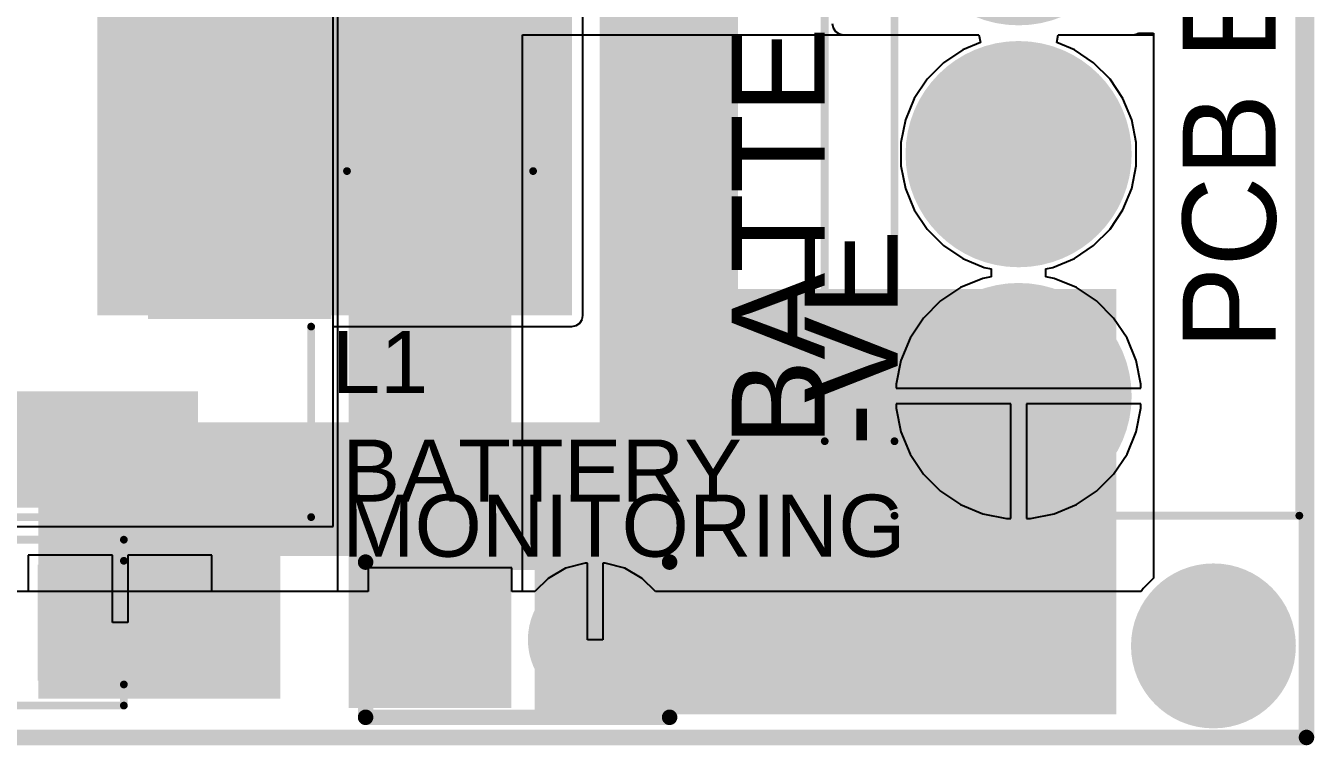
# Model space of a CAD drawing. Header units: millimetres. Extents: x -0.21 to 3.18, y -0.07 to 2.49.
# Drawn here: x 2.265 to 3.096, y -0.065 to 0.399 of the extents above; entities that cross this region are included whole.
import ezdxf

# ---------------------------------------------------------------- set-up
doc = ezdxf.new("R2010")
doc.units = ezdxf.units.MM
doc.header["$MEASUREMENT"] = 0
for name, color, linetype in [('BottomLayer', 5, 'Continuous'), ('BottomSolder', 6, 'Continuous'), ('Mechanical2', 216, 'Continuous'), ('MultiLayer', 9, 'Continuous'), ('PadHoleLayer', 156, 'Continuous'), ('TopLayer', 1, 'Continuous'), ('TopOverlay', 2, 'Continuous'), ('TopPaste', 8, 'Continuous'), ('TopSolder', 216, 'Continuous'), ('ViaHoleLayer', 16, 'Continuous')]:
    doc.layers.add(name, color=color, linetype=linetype)
doc.styles.add('Arial', font='', dxfattribs={"height": 0.2})
doc.styles.get('Arial').set_extended_font_data('Arial')

# ---------------------------------------------------------------- blocks, each defined once
blk = doc.blocks.new('RES_2010_48')
at = {"layer": 'TopLayer'}
for points in [[(-0.11024, 0.05512), (-0.0748, 0.05512), (-0.0748, -0.05512), (-0.11024, -0.05512)], [(0.0748, 0.05512), (0.11024, 0.05512), (0.11024, -0.05512), (0.0748, -0.05512)]]:
    blk.add_hatch(color=1, dxfattribs=at).paths.add_polyline_path(points)
at = {"layer": 'TopPaste'}
for points in [[(-0.11024, 0.05512), (-0.0748, 0.05512), (-0.0748, -0.05512), (-0.11024, -0.05512)], [(0.0748, 0.05512), (0.11024, 0.05512), (0.11024, -0.05512), (0.0748, -0.05512)]]:
    blk.add_hatch(color=8, dxfattribs=at).paths.add_polyline_path(points)
at = {"layer": 'TopSolder'}
for points in [[(-0.11424, 0.05912), (-0.0708, 0.05912), (-0.0708, -0.05912), (-0.11424, -0.05912)], [(0.0708, 0.05912), (0.11424, 0.05912), (0.11424, -0.05912), (0.0708, -0.05912)]]:
    blk.add_hatch(color=216, dxfattribs=at).paths.add_polyline_path(points)
at = {"layer": 'TopOverlay', "const_width": 0.005}
for points in [[(-0.115, 0.06), (0.115, 0.06)], [(-0.115, 0.06), (-0.115, -0.06)], [(0.115, 0.06), (0.115, -0.06)], [(-0.115, -0.06), (0.115, -0.06)]]:
    blk.add_lwpolyline(points, dxfattribs=at)
at = {"layer": 'TopOverlay', "const_width": 0.0025}
for points in [[(-0.11625, 0.06, 1), (-0.11375, 0.06, 1)], [(-0.11625, 0.06, 1), (-0.11375, 0.06, 1)], [(0.11375, 0.06, 1), (0.11625, 0.06, 1)], [(0.11375, 0.06, 1), (0.11625, 0.06, 1)], [(-0.11625, -0.06, 1), (-0.11375, -0.06, 1)], [(-0.11625, -0.06, 1), (-0.11375, -0.06, 1)], [(0.11375, -0.06, 1), (0.11625, -0.06, 1)], [(0.11375, -0.06, 1), (0.11625, -0.06, 1)]]:
    blk.add_lwpolyline(points, format="xyb", close=True, dxfattribs=at)
blk = doc.blocks.new('YPRH1204_220M__60')
at = {"layer": 'TopLayer'}
for points in [[(-0.24803, 0.1063), (-0.1378, 0.1063), (-0.1378, -0.1063), (-0.24803, -0.1063)], [(0.1378, 0.1063), (0.24803, 0.1063), (0.24803, -0.1063), (0.1378, -0.1063)]]:
    blk.add_hatch(color=1, dxfattribs=at).paths.add_polyline_path(points)
at = {"layer": 'TopPaste'}
for points in [[(-0.24803, 0.1063), (-0.1378, 0.1063), (-0.1378, -0.1063), (-0.24803, -0.1063)], [(0.1378, 0.1063), (0.24803, 0.1063), (0.24803, -0.1063), (0.1378, -0.1063)]]:
    blk.add_hatch(color=8, dxfattribs=at).paths.add_polyline_path(points)
at = {"layer": 'TopSolder'}
for points in [[(-0.25203, 0.1103), (-0.1338, 0.1103), (-0.1338, -0.1103), (-0.25203, -0.1103)], [(0.1338, 0.1103), (0.25203, 0.1103), (0.25203, -0.1103), (0.1338, -0.1103)]]:
    blk.add_hatch(color=216, dxfattribs=at).paths.add_polyline_path(points)
at = {"layer": 'TopOverlay', "const_width": 0.005}
for points in [[(-0.23861, 0.11474), (-0.23861, 0.238)], [(-0.23861, 0.238), (0.23897, 0.238)], [(0.23897, 0.11523), (0.23897, 0.238)], [(-0.23861, -0.238), (-0.23861, -0.11474)], [(0.23897, -0.238), (0.23897, -0.11523)], [(-0.23861, -0.238), (0.23897, -0.238)]]:
    blk.add_lwpolyline(points, dxfattribs=at)
at = {"layer": 'TopOverlay', "const_width": 0.0025}
for points in [[(-0.23986, 0.238, 1), (-0.23736, 0.238, 1)], [(-0.23986, 0.238, 1), (-0.23736, 0.238, 1)], [(0.23772, 0.238, 1), (0.24022, 0.238, 1)], [(0.23772, 0.238, 1), (0.24022, 0.238, 1)], [(-0.23986, 0.11474, 1), (-0.23736, 0.11474, 1)], [(0.23772, 0.11523, 1), (0.24022, 0.11523, 1)], [(-0.23986, -0.11474, 1), (-0.23736, -0.11474, 1)], [(0.23772, -0.11523, 1), (0.24022, -0.11523, 1)], [(-0.23986, -0.238, 1), (-0.23736, -0.238, 1)], [(-0.23986, -0.238, 1), (-0.23736, -0.238, 1)], [(0.23772, -0.238, 1), (0.24022, -0.238, 1)], [(0.23772, -0.238, 1), (0.24022, -0.238, 1)]]:
    blk.add_lwpolyline(points, format="xyb", close=True, dxfattribs=at)
blk = doc.blocks.new('B3P_VH_LF__SN__64')
at = {"layer": 'BottomLayer'}
h = blk.add_hatch(color=5, dxfattribs=at)
edge = h.paths.add_edge_path()
edge.add_arc((-0.15591, 0), 0.0689, 0, 360)
h = blk.add_hatch(color=5, dxfattribs=at)
edge = h.paths.add_edge_path()
edge.add_arc((0, 0), 0.0689, 0, 360)
h = blk.add_hatch(color=5, dxfattribs=at)
edge = h.paths.add_edge_path()
edge.add_arc((0.15591, 0), 0.0689, 0, 360)
at = {"layer": 'BottomSolder'}
h = blk.add_hatch(color=6, dxfattribs=at)
edge = h.paths.add_edge_path()
edge.add_arc((-0.15591, 0), 0.0729, 0, 360)
h = blk.add_hatch(color=6, dxfattribs=at)
edge = h.paths.add_edge_path()
edge.add_arc((0, 0), 0.0729, 0, 360)
h = blk.add_hatch(color=6, dxfattribs=at)
edge = h.paths.add_edge_path()
edge.add_arc((0.15591, 0), 0.0729, 0, 360)
at = {"layer": 'MultiLayer'}
h = blk.add_hatch(color=9, dxfattribs=at)
edge = h.paths.add_edge_path()
edge.add_arc((-0.15591, 0), 0.0689, 0, 360)
h = blk.add_hatch(color=9, dxfattribs=at)
edge = h.paths.add_edge_path()
edge.add_arc((0, 0), 0.0689, 0, 360)
h = blk.add_hatch(color=9, dxfattribs=at)
edge = h.paths.add_edge_path()
edge.add_arc((0.15591, 0), 0.0689, 0, 360)
at = {"layer": 'PadHoleLayer'}
h = blk.add_hatch(color=156, dxfattribs=at)
edge = h.paths.add_edge_path()
edge.add_arc((-0.15591, 0), 0.03543, 0, 360)
h = blk.add_hatch(color=156, dxfattribs=at)
edge = h.paths.add_edge_path()
edge.add_arc((0, 0), 0.03543, 0, 360)
h = blk.add_hatch(color=156, dxfattribs=at)
edge = h.paths.add_edge_path()
edge.add_arc((0.15591, 0), 0.03543, 0, 360)
at = {"layer": 'TopLayer'}
h = blk.add_hatch(color=1, dxfattribs=at)
edge = h.paths.add_edge_path()
edge.add_arc((-0.15591, 0), 0.0689, 0, 360)
h = blk.add_hatch(color=1, dxfattribs=at)
edge = h.paths.add_edge_path()
edge.add_arc((0, 0), 0.0689, 0, 360)
h = blk.add_hatch(color=1, dxfattribs=at)
edge = h.paths.add_edge_path()
edge.add_arc((0.15591, 0), 0.0689, 0, 360)
at = {"layer": 'TopSolder'}
h = blk.add_hatch(color=216, dxfattribs=at)
edge = h.paths.add_edge_path()
edge.add_arc((-0.15591, 0), 0.0729, 0, 360)
h = blk.add_hatch(color=216, dxfattribs=at)
edge = h.paths.add_edge_path()
edge.add_arc((0, 0), 0.0729, 0, 360)
h = blk.add_hatch(color=216, dxfattribs=at)
edge = h.paths.add_edge_path()
edge.add_arc((0.15591, 0), 0.0729, 0, 360)
at = {"layer": 'TopOverlay', "const_width": 0.005}
for points in [[(-0.185, 0.125), (-0.185, 0.08)], [(-0.185, 0.125), (0.187, 0.125)], [(0.187, 0.125), (0.187, 0.08)], [(-0.233, 0.08), (-0.233, -0.181)], [(-0.233, 0.08), (-0.185, 0.08)], [(-0.185, 0.08), (0.187, 0.08)], [(0.187, 0.08), (0.235, 0.08)], [(0.235, 0.08), (0.235, -0.181)], [(-0.233, -0.181), (0.235, -0.181)]]:
    blk.add_lwpolyline(points, dxfattribs=at)
at = {"layer": 'TopOverlay', "const_width": 0.0025}
for points in [[(-0.18625, 0.125, 1), (-0.18375, 0.125, 1)], [(-0.18625, 0.125, 1), (-0.18375, 0.125, 1)], [(0.18575, 0.125, 1), (0.18825, 0.125, 1)], [(0.18575, 0.125, 1), (0.18825, 0.125, 1)], [(-0.23425, 0.08, 1), (-0.23175, 0.08, 1)], [(-0.23425, 0.08, 1), (-0.23175, 0.08, 1)], [(-0.18625, 0.08, 1), (-0.18375, 0.08, 1)], [(-0.18625, 0.08, 1), (-0.18375, 0.08, 1)], [(-0.18625, 0.08, 1), (-0.18375, 0.08, 1)], [(0.18575, 0.08, 1), (0.18825, 0.08, 1)], [(0.18575, 0.08, 1), (0.18825, 0.08, 1)], [(0.18575, 0.08, 1), (0.18825, 0.08, 1)], [(0.23375, 0.08, 1), (0.23625, 0.08, 1)], [(0.23375, 0.08, 1), (0.23625, 0.08, 1)], [(-0.23425, -0.181, 1), (-0.23175, -0.181, 1)], [(-0.23425, -0.181, 1), (-0.23175, -0.181, 1)], [(0.23375, -0.181, 1), (0.23625, -0.181, 1)], [(0.23375, -0.181, 1), (0.23625, -0.181, 1)]]:
    blk.add_lwpolyline(points, format="xyb", close=True, dxfattribs=at)
at = {"layer": 'TopOverlay'}
blk.add_text('PCB Edge', height=0.06, dxfattribs=at).set_placement((-0.126, -0.16573))
blk = doc.blocks.new('2P_TH______H____P____73')
at = {"layer": 'BottomLayer'}
blk.add_hatch(color=5, dxfattribs=at).paths.add_polyline_path([(-0.08937, 0.03937), (-0.01063, 0.03937), (-0.01063, -0.03937), (-0.08937, -0.03937)])
h = blk.add_hatch(color=5, dxfattribs=at)
edge = h.paths.add_edge_path()
edge.add_arc((0.05, 0), 0.03937, 0, 360)
at = {"layer": 'BottomSolder'}
blk.add_hatch(color=6, dxfattribs=at).paths.add_polyline_path([(-0.09337, 0.04337), (-0.00663, 0.04337), (-0.00663, -0.04337), (-0.09337, -0.04337)])
h = blk.add_hatch(color=6, dxfattribs=at)
edge = h.paths.add_edge_path()
edge.add_arc((0.05, 0), 0.04337, 0, 360)
at = {"layer": 'MultiLayer'}
blk.add_hatch(color=9, dxfattribs=at).paths.add_polyline_path([(-0.08937, 0.03937), (-0.01063, 0.03937), (-0.01063, -0.03937), (-0.08937, -0.03937)])
h = blk.add_hatch(color=9, dxfattribs=at)
edge = h.paths.add_edge_path()
edge.add_arc((0.05, 0), 0.03937, 0, 360)
at = {"layer": 'PadHoleLayer'}
h = blk.add_hatch(color=156, dxfattribs=at)
edge = h.paths.add_edge_path()
edge.add_arc((-0.05, 0), 0.01969, 0, 360)
h = blk.add_hatch(color=156, dxfattribs=at)
edge = h.paths.add_edge_path()
edge.add_arc((0.05, 0), 0.01969, 0, 360)
at = {"layer": 'TopLayer'}
blk.add_hatch(color=1, dxfattribs=at).paths.add_polyline_path([(-0.08937, 0.03937), (-0.01063, 0.03937), (-0.01063, -0.03937), (-0.08937, -0.03937)])
h = blk.add_hatch(color=1, dxfattribs=at)
edge = h.paths.add_edge_path()
edge.add_arc((0.05, 0), 0.03937, 0, 360)
at = {"layer": 'TopSolder'}
blk.add_hatch(color=216, dxfattribs=at).paths.add_polyline_path([(-0.09337, 0.04337), (-0.00663, 0.04337), (-0.00663, -0.04337), (-0.09337, -0.04337)])
h = blk.add_hatch(color=216, dxfattribs=at)
edge = h.paths.add_edge_path()
edge.add_arc((0.05, 0), 0.04337, 0, 360)
at = {"layer": 'TopOverlay', "const_width": 0.01}
for points in [[(-0.098, 0.05), (0.098, 0.05)], [(-0.098, -0.05), (-0.098, 0.05)], [(0.098, -0.05), (0.098, 0.05)], [(-0.098, -0.05), (0.098, -0.05)]]:
    blk.add_lwpolyline(points, dxfattribs=at)
at = {"layer": 'TopOverlay', "const_width": 0.005}
for points in [[(-0.1005, 0.05, 1), (-0.0955, 0.05, 1)], [(-0.1005, 0.05, 1), (-0.0955, 0.05, 1)], [(0.0955, 0.05, 1), (0.1005, 0.05, 1)], [(0.0955, 0.05, 1), (0.1005, 0.05, 1)], [(-0.1005, -0.05, 1), (-0.0955, -0.05, 1)], [(-0.1005, -0.05, 1), (-0.0955, -0.05, 1)], [(0.0955, -0.05, 1), (0.1005, -0.05, 1)], [(0.0955, -0.05, 1), (0.1005, -0.05, 1)]]:
    blk.add_lwpolyline(points, format="xyb", close=True, dxfattribs=at)
blk = doc.blocks.new('SMA_82')
at = {"layer": 'TopLayer'}
for points in [[(-0.12795, 0.03346), (-0.02953, 0.03346), (-0.02953, -0.03346), (-0.12795, -0.03346)], [(0.02953, 0.03346), (0.12795, 0.03346), (0.12795, -0.03346), (0.02953, -0.03346)]]:
    blk.add_hatch(color=1, dxfattribs=at).paths.add_polyline_path(points)
at = {"layer": 'TopOverlay'}
for points in [[(-0.175, -0.05597), (-0.12906, -0.05597), (-0.12906, 0.05598), (-0.175, 0.05598)], [(-0.12992, 0.03637), (-0.1022, 0.03637), (-0.1022, 0.05598), (-0.12992, 0.05598)], [(-0.12992, -0.05598), (-0.1022, -0.05598), (-0.1022, -0.03638), (-0.12992, -0.03638)]]:
    blk.add_hatch(color=2, dxfattribs=at).paths.add_polyline_path(points)
at = {"layer": 'TopPaste'}
for points in [[(-0.12795, 0.03346), (-0.02953, 0.03346), (-0.02953, -0.03346), (-0.12795, -0.03346)], [(0.02953, 0.03346), (0.12795, 0.03346), (0.12795, -0.03346), (0.02953, -0.03346)]]:
    blk.add_hatch(color=8, dxfattribs=at).paths.add_polyline_path(points)
at = {"layer": 'TopSolder'}
for points in [[(-0.13195, 0.03746), (-0.02553, 0.03746), (-0.02553, -0.03746), (-0.13195, -0.03746)], [(0.02553, 0.03746), (0.13195, 0.03746), (0.13195, -0.03746), (0.02553, -0.03746)]]:
    blk.add_hatch(color=216, dxfattribs=at).paths.add_polyline_path(points)
at = {"layer": 'TopOverlay', "const_width": 0.005}
for points in [[(-0.10465, 0.05345), (0.08115, 0.05345)], [(0.08115, 0.03985), (0.08115, 0.05345)], [(0.08115, -0.05345), (0.08115, -0.03985)], [(-0.10465, -0.05345), (0.08115, -0.05345)]]:
    blk.add_lwpolyline(points, dxfattribs=at)
at = {"layer": 'TopOverlay', "const_width": 0.0025}
for points in [[(-0.1059, 0.05345, 1), (-0.1034, 0.05345, 1)], [(0.0799, 0.05345, 1), (0.0824, 0.05345, 1)], [(0.0799, 0.05345, 1), (0.0824, 0.05345, 1)], [(0.0799, 0.03985, 1), (0.0824, 0.03985, 1)], [(0.0799, -0.03985, 1), (0.0824, -0.03985, 1)], [(-0.1059, -0.05345, 1), (-0.1034, -0.05345, 1)], [(0.0799, -0.05345, 1), (0.0824, -0.05345, 1)], [(0.0799, -0.05345, 1), (0.0824, -0.05345, 1)]]:
    blk.add_lwpolyline(points, format="xyb", close=True, dxfattribs=at)

msp = doc.modelspace()

# ---------------------------------------------------------------- hatches: boundary and pattern name
at = {"layer": 'BottomLayer'}
for points in [[(2.473, 0.603), (2.473, -0.041), (2.578, -0.041), (2.578, 0.603)], [(2.376, 0.163), (1.804, 0.163), (1.804, 0.088), (2.376, 0.088)]]:
    msp.add_hatch(color=5, dxfattribs=at).paths.add_polyline_path(points)
h = msp.add_hatch(color=5, dxfattribs=at)
edge = h.paths.add_edge_path()
edge.add_arc((2.29, 0.123), 0.01181, 0, 360)
h = msp.add_hatch(color=5, dxfattribs=at)
edge = h.paths.add_edge_path()
edge.add_arc((2.326, 0.123), 0.01181, 0, 360)
h = msp.add_hatch(color=5, dxfattribs=at)
edge = h.paths.add_edge_path()
edge.add_arc((2.362, 0.123), 0.01181, 0, 360)
h = msp.add_hatch(color=5, dxfattribs=at)
edge = h.paths.add_edge_path()
edge.add_arc((2.866, 0.07381), 0.01181, 0, 360)
h = msp.add_hatch(color=5, dxfattribs=at)
edge = h.paths.add_edge_path()
edge.add_arc((2.896, 0.07381), 0.01181, 0, 360)
h = msp.add_hatch(color=5, dxfattribs=at)
edge = h.paths.add_edge_path()
edge.add_arc((2.926, 0.07381), 0.01181, 0, 360)
h = msp.add_hatch(color=5, dxfattribs=at)
edge = h.paths.add_edge_path()
edge.add_arc((2.866, 0.04081), 0.01181, 0, 360)
h = msp.add_hatch(color=5, dxfattribs=at)
edge = h.paths.add_edge_path()
edge.add_arc((2.896, 0.04081), 0.01181, 0, 360)
h = msp.add_hatch(color=5, dxfattribs=at)
edge = h.paths.add_edge_path()
edge.add_arc((2.926, 0.04081), 0.01181, 0, 360)
h = msp.add_hatch(color=5, dxfattribs=at)
edge = h.paths.add_edge_path()
edge.add_arc((3.03061, -0.001), 0.05118, 0, 360)
at = {"layer": 'BottomSolder'}
h = msp.add_hatch(color=6, dxfattribs=at)
edge = h.paths.add_edge_path()
edge.add_arc((2.29, 0.123), 0.01581, 0, 360)
h = msp.add_hatch(color=6, dxfattribs=at)
edge = h.paths.add_edge_path()
edge.add_arc((2.326, 0.123), 0.01581, 0, 360)
h = msp.add_hatch(color=6, dxfattribs=at)
edge = h.paths.add_edge_path()
edge.add_arc((2.362, 0.123), 0.01581, 0, 360)
h = msp.add_hatch(color=6, dxfattribs=at)
edge = h.paths.add_edge_path()
edge.add_arc((2.866, 0.07381), 0.01581, 0, 360)
h = msp.add_hatch(color=6, dxfattribs=at)
edge = h.paths.add_edge_path()
edge.add_arc((2.896, 0.07381), 0.01581, 0, 360)
h = msp.add_hatch(color=6, dxfattribs=at)
edge = h.paths.add_edge_path()
edge.add_arc((2.926, 0.07381), 0.01581, 0, 360)
h = msp.add_hatch(color=6, dxfattribs=at)
edge = h.paths.add_edge_path()
edge.add_arc((2.866, 0.04081), 0.01581, 0, 360)
h = msp.add_hatch(color=6, dxfattribs=at)
edge = h.paths.add_edge_path()
edge.add_arc((2.896, 0.04081), 0.01581, 0, 360)
h = msp.add_hatch(color=6, dxfattribs=at)
edge = h.paths.add_edge_path()
edge.add_arc((2.926, 0.04081), 0.01581, 0, 360)
h = msp.add_hatch(color=6, dxfattribs=at)
edge = h.paths.add_edge_path()
edge.add_arc((3.03061, -0.001), 0.05315, 0, 360)
at = {"layer": 'MultiLayer'}
h = msp.add_hatch(color=9, dxfattribs=at)
edge = h.paths.add_edge_path()
edge.add_arc((3.03061, -0.001), 0.05118, 0, 360)
at = {"layer": 'PadHoleLayer'}
h = msp.add_hatch(color=156, dxfattribs=at)
edge = h.paths.add_edge_path()
edge.add_arc((3.03061, -0.001), 0.03937, 0, 360)
at = {"layer": 'TopLayer'}
for points in [[(2.44888, 0.212), (2.44888, 0.749), (2.311, 0.749), (2.311, 0.212)], [(2.635, 0.088), (2.724, 0.088), (2.724, 0.472), (2.635, 0.472)], [(2.349, 0.212), (2.617, 0.212), (2.617, 0.428), (2.349, 0.428)], [(2.638, -0.045), (2.968, -0.045), (2.968, 0.229), (2.638, 0.229)], [(2.273, 0.057), (2.662, 0.057), (2.662, 0.143), (2.273, 0.143)], [(2.429, 0.106), (2.273, 0.106), (2.273, -0.035), (2.429, -0.035)], [(2.593, -0.045), (2.669, -0.045), (2.669, 0.069), (2.593, 0.069)]]:
    msp.add_hatch(color=1, dxfattribs=at).paths.add_polyline_path(points)
h = msp.add_hatch(color=1, dxfattribs=at)
edge = h.paths.add_edge_path()
edge.add_arc((2.29, 0.123), 0.01181, 0, 360)
h = msp.add_hatch(color=1, dxfattribs=at)
edge = h.paths.add_edge_path()
edge.add_arc((2.326, 0.123), 0.01181, 0, 360)
h = msp.add_hatch(color=1, dxfattribs=at)
edge = h.paths.add_edge_path()
edge.add_arc((2.362, 0.123), 0.01181, 0, 360)
h = msp.add_hatch(color=1, dxfattribs=at)
edge = h.paths.add_edge_path()
edge.add_arc((2.866, 0.07381), 0.01181, 0, 360)
h = msp.add_hatch(color=1, dxfattribs=at)
edge = h.paths.add_edge_path()
edge.add_arc((2.896, 0.07381), 0.01181, 0, 360)
h = msp.add_hatch(color=1, dxfattribs=at)
edge = h.paths.add_edge_path()
edge.add_arc((2.926, 0.07381), 0.01181, 0, 360)
h = msp.add_hatch(color=1, dxfattribs=at)
edge = h.paths.add_edge_path()
edge.add_arc((2.866, 0.04081), 0.01181, 0, 360)
h = msp.add_hatch(color=1, dxfattribs=at)
edge = h.paths.add_edge_path()
edge.add_arc((2.896, 0.04081), 0.01181, 0, 360)
h = msp.add_hatch(color=1, dxfattribs=at)
edge = h.paths.add_edge_path()
edge.add_arc((2.926, 0.04081), 0.01181, 0, 360)
h = msp.add_hatch(color=1, dxfattribs=at)
edge = h.paths.add_edge_path()
edge.add_arc((3.03061, -0.001), 0.05118, 0, 360)
at = {"layer": 'TopSolder'}
h = msp.add_hatch(color=216, dxfattribs=at)
edge = h.paths.add_edge_path()
edge.add_arc((2.29, 0.123), 0.01581, 0, 360)
h = msp.add_hatch(color=216, dxfattribs=at)
edge = h.paths.add_edge_path()
edge.add_arc((2.326, 0.123), 0.01581, 0, 360)
h = msp.add_hatch(color=216, dxfattribs=at)
edge = h.paths.add_edge_path()
edge.add_arc((2.362, 0.123), 0.01581, 0, 360)
h = msp.add_hatch(color=216, dxfattribs=at)
edge = h.paths.add_edge_path()
edge.add_arc((2.866, 0.07381), 0.01581, 0, 360)
h = msp.add_hatch(color=216, dxfattribs=at)
edge = h.paths.add_edge_path()
edge.add_arc((2.896, 0.07381), 0.01581, 0, 360)
h = msp.add_hatch(color=216, dxfattribs=at)
edge = h.paths.add_edge_path()
edge.add_arc((2.926, 0.07381), 0.01581, 0, 360)
h = msp.add_hatch(color=216, dxfattribs=at)
edge = h.paths.add_edge_path()
edge.add_arc((2.866, 0.04081), 0.01581, 0, 360)
h = msp.add_hatch(color=216, dxfattribs=at)
edge = h.paths.add_edge_path()
edge.add_arc((2.896, 0.04081), 0.01581, 0, 360)
h = msp.add_hatch(color=216, dxfattribs=at)
edge = h.paths.add_edge_path()
edge.add_arc((2.926, 0.04081), 0.01581, 0, 360)
h = msp.add_hatch(color=216, dxfattribs=at)
edge = h.paths.add_edge_path()
edge.add_arc((3.03061, -0.001), 0.05315, 0, 360)
at = {"layer": 'ViaHoleLayer'}
h = msp.add_hatch(color=16, dxfattribs=at)
edge = h.paths.add_edge_path()
edge.add_arc((2.29, 0.123), 0.00591, 0, 360)
h = msp.add_hatch(color=16, dxfattribs=at)
edge = h.paths.add_edge_path()
edge.add_arc((2.326, 0.123), 0.00591, 0, 360)
h = msp.add_hatch(color=16, dxfattribs=at)
edge = h.paths.add_edge_path()
edge.add_arc((2.362, 0.123), 0.00591, 0, 360)
h = msp.add_hatch(color=16, dxfattribs=at)
edge = h.paths.add_edge_path()
edge.add_arc((2.866, 0.07381), 0.00591, 0, 360)
h = msp.add_hatch(color=16, dxfattribs=at)
edge = h.paths.add_edge_path()
edge.add_arc((2.896, 0.07381), 0.00591, 0, 360)
h = msp.add_hatch(color=16, dxfattribs=at)
edge = h.paths.add_edge_path()
edge.add_arc((2.926, 0.07381), 0.00591, 0, 360)
h = msp.add_hatch(color=16, dxfattribs=at)
edge = h.paths.add_edge_path()
edge.add_arc((2.866, 0.04081), 0.00591, 0, 360)
h = msp.add_hatch(color=16, dxfattribs=at)
edge = h.paths.add_edge_path()
edge.add_arc((2.896, 0.04081), 0.00591, 0, 360)
h = msp.add_hatch(color=16, dxfattribs=at)
edge = h.paths.add_edge_path()
edge.add_arc((2.926, 0.04081), 0.00591, 0, 360)

# ---------------------------------------------------------------- linework, layer by layer
at = {"layer": 'BottomLayer'}
for p, q in [((2.46586, 0.51795), (2.46586, 0.034)), ((2.58514, 0.034), (2.58514, 0.39286)), ((2.58514, 0.39286), (2.8794, 0.39286)), ((2.8794, 0.39286), (2.88039, 0.38786)), ((2.92961, 0.38786), (2.9306, 0.39286)), ((2.9306, 0.39286), (2.992, 0.39286)), ((2.992, 0.39286), (2.992, 0.04267)), ((2.86905, 0.38316), (2.85662, 0.37486)), ((2.88039, 0.38786), (2.86905, 0.38316)), ((2.94095, 0.38316), (2.92961, 0.38786)), ((2.95338, 0.37486), (2.94095, 0.38316)), ((2.85662, 0.37486), (2.84605, 0.36429)), ((2.96395, 0.36429), (2.95338, 0.37486)), ((2.84605, 0.36429), (2.83774, 0.35186)), ((2.97226, 0.35186), (2.96395, 0.36429)), ((2.83774, 0.35186), (2.83202, 0.33804)), ((2.97798, 0.33804), (2.97226, 0.35186)), ((2.83202, 0.33804), (2.8291, 0.32338)), ((2.9809, 0.32338), (2.97798, 0.33804)), ((2.8291, 0.32338), (2.8291, 0.30843)), ((2.9809, 0.30843), (2.9809, 0.32338)), ((2.8291, 0.30843), (2.83202, 0.29377)), ((2.97798, 0.29377), (2.9809, 0.30843)), ((2.83202, 0.29377), (2.83774, 0.27995)), ((2.97226, 0.27995), (2.97798, 0.29377)), ((2.83774, 0.27995), (2.84605, 0.26752)), ((2.96395, 0.26752), (2.97226, 0.27995)), ((2.84605, 0.26752), (2.85662, 0.25695)), ((2.95338, 0.25695), (2.96395, 0.26752)), ((2.85662, 0.25695), (2.86905, 0.24865)), ((2.94095, 0.24865), (2.95338, 0.25695)), ((2.86905, 0.24865), (2.88286, 0.24292)), ((2.88286, 0.24292), (2.88735, 0.24203)), ((2.88735, 0.24203), (2.88735, 0.23693)), ((2.92265, 0.24203), (2.92714, 0.24292)), ((2.92265, 0.23693), (2.92265, 0.24203)), ((2.92714, 0.24292), (2.94095, 0.24865)), ((2.88199, 0.23587), (2.86763, 0.22992)), ((2.88735, 0.23693), (2.88199, 0.23587)), ((2.92801, 0.23587), (2.92265, 0.23693)), ((2.94237, 0.22992), (2.92801, 0.23587)), ((2.86763, 0.22992), (2.85471, 0.22128)), ((2.95529, 0.22128), (2.94237, 0.22992)), ((2.85471, 0.22128), (2.84372, 0.21029)), ((2.96628, 0.21029), (2.95529, 0.22128)), ((2.84372, 0.21029), (2.83508, 0.19737)), ((2.97492, 0.19737), (2.96628, 0.21029)), ((2.83508, 0.19737), (2.82913, 0.18301)), ((2.98087, 0.18301), (2.97492, 0.19737)), ((2.82913, 0.18301), (2.8261, 0.16777)), ((2.9839, 0.16777), (2.98087, 0.18301)), ((2.8261, 0.16777), (2.8261, 0.165)), ((2.9839, 0.165), (2.9839, 0.16777)), ((2.8261, 0.165), (2.905, 0.165)), ((2.905, 0.165), (2.9839, 0.165)), ((2.9, 0.155), (2.8261, 0.155)), ((2.8261, 0.155), (2.8261, 0.15223)), ((2.8261, 0.15223), (2.82913, 0.13699)), ((2.9, 0.0811), (2.9, 0.155)), ((2.9839, 0.155), (2.91, 0.155)), ((2.91, 0.155), (2.91, 0.0811)), ((2.98087, 0.13699), (2.9839, 0.15223)), ((2.9839, 0.15223), (2.9839, 0.155)), ((2.82913, 0.13699), (2.83508, 0.12263)), ((2.97492, 0.12263), (2.98087, 0.13699)), ((2.83508, 0.12263), (2.84372, 0.10971)), ((2.96628, 0.10971), (2.97492, 0.12263)), ((2.84372, 0.10971), (2.85471, 0.09872)), ((2.95529, 0.09872), (2.96628, 0.10971)), ((2.85471, 0.09872), (2.86763, 0.09008)), ((2.94237, 0.09008), (2.95529, 0.09872)), ((2.86763, 0.09008), (2.88199, 0.08413)), ((2.88199, 0.08413), (2.89723, 0.0811)), ((2.91277, 0.0811), (2.92801, 0.08413)), ((2.92801, 0.08413), (2.94237, 0.09008)), ((2.89723, 0.0811), (2.9, 0.0811)), ((2.91, 0.0811), (2.91277, 0.0811)), ((2.6255, 0.05237), (2.61294, 0.04901)), ((2.627, 0.05237), (2.6255, 0.05237)), ((2.627, 0.003), (2.627, 0.05237)), ((2.6385, 0.05237), (2.637, 0.05237)), ((2.637, 0.05237), (2.637, 0.003)), ((2.65106, 0.04901), (2.6385, 0.05237)), ((2.60169, 0.04251), (2.59318, 0.034)), ((2.61294, 0.04901), (2.60169, 0.04251)), ((2.66231, 0.04251), (2.65106, 0.04901)), ((2.67082, 0.034), (2.66231, 0.04251)), ((2.992, 0.04267), (2.98541, 0.03609)), ((2.46586, 0.034), (1.86814, 0.034)), ((2.59318, 0.034), (2.58514, 0.034)), ((2.98402, 0.034), (2.67082, 0.034)), ((2.98541, 0.03609), (2.98402, 0.034)), ((2.637, 0.003), (2.627, 0.003))]:
    msp.add_line(p, q, dxfattribs=at)
at = {"layer": 'Mechanical2', "const_width": 0.01}
for points in [[(3.09061, -0.06), (3.09061, 2.288)], [(-0.059, -0.06), (3.09061, -0.06)]]:
    msp.add_lwpolyline(points, dxfattribs=at)
at = {"layer": 'Mechanical2', "const_width": 0.005}
msp.add_lwpolyline([(3.08811, -0.06, 1), (3.09311, -0.06, 1)], format="xyb", close=True, dxfattribs=at)
msp.add_lwpolyline([(3.08811, -0.06, 1), (3.09311, -0.06, 1)], format="xyb", close=True, dxfattribs=at)
at = {"layer": 'TopLayer'}
for p, q in [((2.463, 0.076), (2.463, 0.56)), ((2.62414, 0.212), (2.62414, 0.42498)), ((2.78486, 0.4), (2.78541, 0.39727)), ((2.78541, 0.39727), (2.78695, 0.39495)), ((2.78695, 0.39495), (2.78927, 0.39341)), ((2.78927, 0.39341), (2.792, 0.39286)), ((2.792, 0.39286), (2.8794, 0.39286)), ((2.8794, 0.39286), (2.88039, 0.38786)), ((2.92961, 0.38786), (2.9306, 0.39286)), ((2.9306, 0.39286), (2.979, 0.39286)), ((2.979, 0.39286), (2.98173, 0.39341)), ((2.98173, 0.39341), (2.98241, 0.39386)), ((2.98241, 0.39386), (2.992, 0.39386)), ((2.992, 0.39386), (2.992, 0.04267)), ((2.86905, 0.38316), (2.85662, 0.37486)), ((2.88039, 0.38786), (2.86905, 0.38316)), ((2.94095, 0.38316), (2.92961, 0.38786)), ((2.95338, 0.37486), (2.94095, 0.38316)), ((2.85662, 0.37486), (2.84605, 0.36429)), ((2.96395, 0.36429), (2.95338, 0.37486)), ((2.84605, 0.36429), (2.83774, 0.35186)), ((2.97226, 0.35186), (2.96395, 0.36429)), ((2.83774, 0.35186), (2.83202, 0.33804)), ((2.97798, 0.33804), (2.97226, 0.35186)), ((2.83202, 0.33804), (2.8291, 0.32338)), ((2.9809, 0.32338), (2.97798, 0.33804)), ((2.8291, 0.32338), (2.8291, 0.30843)), ((2.9809, 0.30843), (2.9809, 0.32338)), ((2.8291, 0.30843), (2.83202, 0.29377)), ((2.97798, 0.29377), (2.9809, 0.30843)), ((2.83202, 0.29377), (2.83774, 0.27995)), ((2.97226, 0.27995), (2.97798, 0.29377)), ((2.83774, 0.27995), (2.84605, 0.26752)), ((2.96395, 0.26752), (2.97226, 0.27995)), ((2.84605, 0.26752), (2.85662, 0.25695)), ((2.95338, 0.25695), (2.96395, 0.26752)), ((2.85662, 0.25695), (2.86905, 0.24865)), ((2.94095, 0.24865), (2.95338, 0.25695)), ((2.86905, 0.24865), (2.88286, 0.24292)), ((2.88286, 0.24292), (2.88735, 0.24203)), ((2.88735, 0.24203), (2.88735, 0.23693)), ((2.92265, 0.24203), (2.92714, 0.24292)), ((2.92265, 0.23693), (2.92265, 0.24203)), ((2.92714, 0.24292), (2.94095, 0.24865)), ((2.88199, 0.23587), (2.86763, 0.22992)), ((2.88735, 0.23693), (2.88199, 0.23587)), ((2.92801, 0.23587), (2.92265, 0.23693)), ((2.94237, 0.22992), (2.92801, 0.23587)), ((2.86763, 0.22992), (2.85471, 0.22128)), ((2.95529, 0.22128), (2.94237, 0.22992)), ((2.85471, 0.22128), (2.84372, 0.21029)), ((2.96628, 0.21029), (2.95529, 0.22128)), ((2.62205, 0.20695), (2.62359, 0.20927)), ((2.62359, 0.20927), (2.62414, 0.212)), ((2.84372, 0.21029), (2.83508, 0.19737)), ((2.97492, 0.19737), (2.96628, 0.21029)), ((2.463, 0.076), (2.463, 0.20486)), ((2.463, 0.20486), (2.617, 0.20486)), ((2.617, 0.20486), (2.61973, 0.20541)), ((2.61973, 0.20541), (2.62205, 0.20695)), ((2.83508, 0.19737), (2.82913, 0.18301)), ((2.98087, 0.18301), (2.97492, 0.19737)), ((2.82913, 0.18301), (2.8261, 0.16777)), ((2.9839, 0.16777), (2.98087, 0.18301)), ((2.8261, 0.16777), (2.8261, 0.165)), ((2.9839, 0.165), (2.9839, 0.16777)), ((2.8261, 0.165), (2.905, 0.165)), ((2.905, 0.165), (2.9839, 0.165)), ((2.9, 0.155), (2.8261, 0.155)), ((2.8261, 0.155), (2.8261, 0.15223)), ((2.8261, 0.15223), (2.82913, 0.13699)), ((2.9, 0.0811), (2.9, 0.155)), ((2.9839, 0.155), (2.91, 0.155)), ((2.91, 0.155), (2.91, 0.0811)), ((2.98087, 0.13699), (2.9839, 0.15223)), ((2.9839, 0.15223), (2.9839, 0.155)), ((2.82913, 0.13699), (2.83508, 0.12263)), ((2.97492, 0.12263), (2.98087, 0.13699)), ((2.83508, 0.12263), (2.84372, 0.10971)), ((2.96628, 0.10971), (2.97492, 0.12263)), ((2.84372, 0.10971), (2.85471, 0.09872)), ((2.95529, 0.09872), (2.96628, 0.10971)), ((2.85471, 0.09872), (2.86763, 0.09008)), ((2.94237, 0.09008), (2.95529, 0.09872)), ((2.86763, 0.09008), (2.88199, 0.08413)), ((2.88199, 0.08413), (2.89723, 0.0811)), ((2.91277, 0.0811), (2.92801, 0.08413)), ((2.92801, 0.08413), (2.94237, 0.09008)), ((1.958, 0.076), (2.463, 0.076)), ((2.12314, 0.076), (2.463, 0.076)), ((2.89723, 0.0811), (2.9, 0.0811)), ((2.91, 0.0811), (2.91277, 0.0811)), ((2.32074, 0.05746), (2.26653, 0.05746)), ((2.26653, 0.05746), (2.26653, 0.034)), ((2.32074, 0.014), (2.32074, 0.05746)), ((2.38495, 0.05746), (2.33074, 0.05746)), ((2.33074, 0.05746), (2.33074, 0.014)), ((2.38495, 0.034), (2.38495, 0.05746)), ((2.6255, 0.05237), (2.61294, 0.04901)), ((2.627, 0.05237), (2.6255, 0.05237)), ((2.627, 0.003), (2.627, 0.05237)), ((2.6385, 0.05237), (2.637, 0.05237)), ((2.637, 0.05237), (2.637, 0.003)), ((2.65106, 0.04901), (2.6385, 0.05237)), ((2.57837, 0.04937), (2.48563, 0.04937)), ((2.48563, 0.04937), (2.48563, 0.034)), ((2.57837, 0.034), (2.57837, 0.04937)), ((2.60169, 0.04251), (2.59318, 0.034)), ((2.61294, 0.04901), (2.60169, 0.04251)), ((2.66231, 0.04251), (2.65106, 0.04901)), ((2.67082, 0.034), (2.66231, 0.04251)), ((2.992, 0.04267), (2.98541, 0.03609)), ((2.26653, 0.034), (2.22714, 0.034)), ((2.48563, 0.034), (2.38495, 0.034)), ((2.59318, 0.034), (2.57837, 0.034)), ((2.98402, 0.034), (2.67082, 0.034)), ((2.98541, 0.03609), (2.98402, 0.034)), ((2.33074, 0.014), (2.32074, 0.014)), ((2.637, 0.003), (2.627, 0.003))]:
    msp.add_line(p, q, dxfattribs=at)

# ---------------------------------------------------------------- block references
for name, p in [('YPRH1204_220M__60', (2.20991, 0.32)), ('SMA_82', (2.247, 0.014)), ('2P_TH______H____P____73', (2.582, 0.003))]:
    msp.add_blockref(name, p)
at = {"rotation": 90}
for name, p in [('B3P_VH_LF__SN__64', (2.905, 0.31591)), ('RES_2010_48', (2.532, 0.42))]:
    msp.add_blockref(name, p, dxfattribs=at)

# ---------------------------------------------------------------- texts
at = {"layer": 'TopOverlay', "style": 'Arial'}
for s, height, rotation, p in [('BATTERY', 0.06, 90, (2.78, 0.12765)), ('-VE', 0.06, 90, (2.827, 0.12765)), ('BATTERY', 0.04, 360, (2.469, 0.092)), ('MONITORING', 0.04, 360, (2.469, 0.05648))]:
    msp.add_text(s, height=height, rotation=rotation, dxfattribs=at).set_placement(p)
msp.add_text('L1', height=0.04, dxfattribs=at).set_placement((2.46234, 0.16201))

doc.saveas('drawing.dxf')
